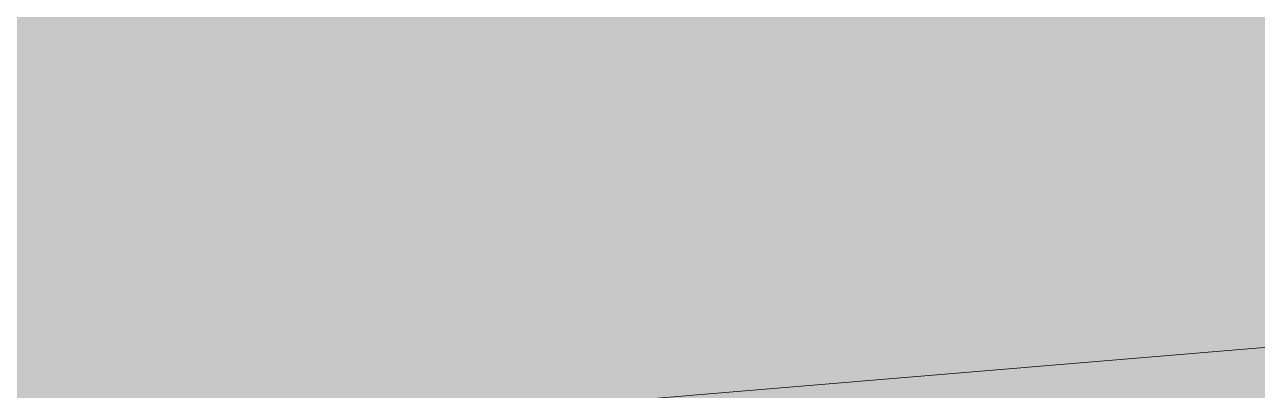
# Model space of a CAD drawing. Header units: millimetres. Extents: x -17017 to 628417, y -109036 to 199237.
# Drawn here: x 335922.077 to 335923.903, y -81732.211 to -81731.67 of the extents above; entities that cross this region are included whole.
import ezdxf

# ---------------------------------------------------------------- set-up
doc = ezdxf.new("R2010")
doc.units = ezdxf.units.MM
doc.layers.add('A-DETL-GENF-OTLN', color=7, linetype='Continuous', lineweight=9)
doc.layers.add('A-GLAZ-____-OTLN', color=7, linetype='Continuous', lineweight=9)

# ---------------------------------------------------------------- blocks, each defined once
blk = doc.blocks.new('AR_Отверстие прямоугольное _в стене_ - AR_Отверстие прямоугольное _в стене__ОВ-36976812-АР1_План отверстий 3 этажа в осях 1-64_А-ГГ')
at = {"layer": 'A-GLAZ-____-OTLN'}
blk.add_hatch(color=256, dxfattribs=at).paths.add_polyline_path([(600, -50), (600, 50), (-600, 50), (-600, -50), (260.2517, -50)], flags=0)
at = {"layer": 'A-DETL-GENF-OTLN'}
blk.add_line((600, 50), (-600, -50), dxfattribs=at)

msp = doc.modelspace()

# ---------------------------------------------------------------- block references
at = {"layer": 'A-GLAZ-____-OTLN'}
msp.add_blockref('AR_Отверстие прямоугольное _в стене_ - AR_Отверстие прямоугольное _в стене__ОВ-36976812-АР1_План отверстий 3 этажа в осях 1-64_А-ГГ', (336520.7074, -81682.4142), dxfattribs=at)

doc.saveas('drawing.dxf')
